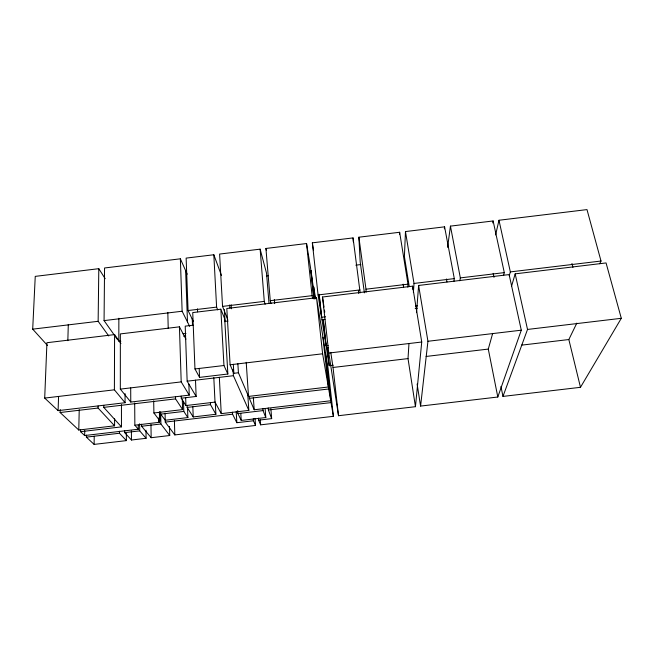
<?xml version="1.0" encoding="UTF-8"?>
<svg xmlns="http://www.w3.org/2000/svg" width="654" height="654" viewBox="0 0 654 654"><rect width="100%" height="100%" fill="white"/><g stroke="black" fill="none" stroke-linecap="round" stroke-linejoin="round"><path stroke-width="0.98" d="M118.856 318.245L118.824 341.47L120.851 341.224M86.393 435.106L86.361 437.134L94.111 444.401L126.377 440.616L119.478 433.242L119.478 431.215M188.851 384.07L189.243 395.13L130.767 402.047L120.328 389.114L120.352 333.916L179.433 326.837L185.932 339.164M120.442 342.745L120.442 340.734M125.069 402.725L114.393 389.817L114.589 334.603L46.933 342.712L44.701 398.082L58.1 410.638L125.069 402.725L125.053 393.643M60.209 409.51L60.111 412.527L78.774 430.03L114.581 425.811L114.605 418.707M114.287 335.044L104.068 320.599L104.558 267.985L180.365 258.812L187.224 274.214M80.589 429.662L80.548 431.689L121.456 426.874L103.749 407.377L103.765 405.366M108.744 335.96L98.141 321.302L98.803 268.68L35.251 276.372L32.7 329.15L47.529 345.508M114.581 425.811L98.084 408.039L98.108 406.036M94.111 444.401L94.225 436.283M138.28 425.157L138.313 429.228L84.66 435.539L84.75 430.438M78.774 430.03L79.224 409.698M67.836 340.66L68.302 324.409M399.586 234.271L399.643 232.268L358.866 237.206L360.191 261.902L364.401 292.869M58.1 410.638L58.566 396.479M453.851 281.522L454.309 278.612L444.597 226.832L405.472 231.565L404.401 256.581L409.232 286.485M407.834 287.155L407.998 284.163L399.643 232.268M415.445 406.69L421.732 342.017L412.609 286.174L322.512 296.998L328.798 353.054L338.51 415.715L415.445 406.69L408.014 358.596L408.971 343.505M412.421 289.191L412.609 286.174M413.393 292.436L414.007 283.444L405.472 231.565M416.524 312.661L418.625 285.455L509.123 274.582L521.287 330.188L497.808 397.019L420.587 406.085L417.121 384.045M420.587 406.085L427.937 341.274L418.625 285.455M444.352 228.851L444.597 226.832M447.598 247.392L450.442 226.121L493.124 220.962L504.308 272.62L503.515 275.571M459.827 280.803L460.334 277.893L450.442 226.121M492.699 222.932L493.124 220.962M495.601 234.933L498.977 220.251L586.99 209.599L601.018 261.028L599.734 263.742M497.808 397.019L488.285 349.081L492.675 333.401M509.245 275.767L510.341 271.901L498.977 220.251M511.477 286.46L515.164 273.854L606.062 262.941L621.3 318.302L580.482 387.315L502.967 396.414L500.956 386.432M502.967 396.414L527.525 329.444L515.164 273.854M580.482 387.315L568.841 339.54L576.82 323.125M221.534 275.636L213.825 254.758L186.137 258.109L188.074 310.527L193.257 321.245M268.998 303.284L266.53 273.192L260.137 249.158L219.605 254.063L222.548 306.391L227.756 319.585M271.05 303.546L270.266 300.677L265.933 248.455L306.546 243.541L310.56 267.887L313.887 298.919M325.561 316.789L321.596 317.264L318.073 294.946L312.35 242.838L353.046 237.909L360.166 292.869M266.399 275.923L268.426 275.677M355.809 265.156L360.853 264.551M220.839 309.203L192.734 312.579L194.966 368.954L199.56 377.374L227.854 374.023L224.698 318.784L220.839 309.203L223.954 365.512L227.854 374.023M316.52 297.717L226.807 308.492L230.102 364.785L233.854 373.311L238.432 372.764L248.512 396.414L328.341 386.996L322.618 353.789L316.52 297.717L322.626 334.979L328.684 388.991L330.711 400.763L254.202 409.772L249.338 398.351L249.199 396.316M32.7 329.15L98.141 321.302M104.068 320.599L182.131 311.239L189.709 326.428M188.074 310.527L216.597 307.11L217.749 309.931M222.548 306.391L264.29 301.388L265.123 304.257M270.266 300.677L312.097 295.665L312.596 298.567M318.073 294.946L359.994 289.918M366.117 292.158L365.987 289.199L407.998 284.163M414.007 283.444L454.309 278.612M460.334 277.893L504.308 272.62M510.341 271.901L601.018 261.028M193.2 325.185L185.213 326.142L187.15 381.192L196.143 396.455L181.248 398.212L181.183 396.169M225.131 321.359L228.123 321M183.046 333.802L185.973 333.45M415.462 306.064L417.473 305.819M183.668 336.213L185.695 335.968M319.226 294.799L321.981 319.708L325.022 319.348M415.192 308.59L417.219 308.345M321.981 319.708L326.101 345.86L328.128 345.614M323.313 319.912L326.436 347.969L328.414 347.732M194.966 368.954L223.954 365.512M230.102 364.785L322.618 353.789M328.798 353.054L421.732 342.017M427.937 341.274L521.287 330.188M527.525 329.444L621.3 318.302M44.701 398.082L114.393 389.817M120.328 389.114L181.199 381.895L189.243 395.13M187.15 381.192L233.421 375.707L248.839 410.401L221.24 413.647L215.019 402.12L213.809 377.636M330.777 352.375L333.033 367.474L408.014 358.596M426.073 356.455L488.285 349.081M521.508 345.149L568.841 339.54M326.436 347.969L329.224 365.676L333.213 365.202M60.111 412.527L98.084 408.039M103.749 407.377L175.566 398.883L182.613 409.592L153.903 412.976L153.69 400.812M181.248 398.212L185.94 405.554L215.019 402.12M249.338 398.351L328.684 388.991M187.134 407.426L210.514 404.671L215.885 414.276L193.224 416.95L187.134 407.426L187.06 405.39M187.87 417.579L183.815 411.423L160.72 414.146L165.241 420.244L187.87 417.579L187.518 407.467M158.579 417.98L158.636 421.021L159.895 420.874L159.715 411.758M134.691 402.978L134.855 425.19L159.601 422.28L159.396 412.192M165.258 422.108L232.571 414.186L236.862 422.713L253.441 420.767L255.526 425.46L174.806 434.926L165.258 422.108L165.078 413.156M237.901 413.557L263.039 410.598L265.802 417.546L241.236 420.432L237.901 413.557L237.713 410.54M268.214 407.965L268.369 409.968L331.03 402.594L333.393 416.32L260.627 424.855L258.624 420.154L258.485 418.159M141.575 426.253L160.9 423.98L169.729 435.523L151.164 437.706L141.575 426.253L141.55 424.242M86.361 437.134L119.478 433.242M124.685 432.629L139.711 430.863L146.087 438.303L131.446 440.019L124.685 432.629L124.677 430.602M258.624 420.154L271.663 418.625L270.879 408.627M80.548 431.689L84.66 435.539M134.855 425.19L138.313 429.228M158.636 421.021L159.601 422.28M153.903 412.976L159.895 420.874M114.589 334.603L120.925 343.563M115.423 336.655L117.695 339.859M98.803 268.68L105.188 278.702M268.369 409.968L271.663 418.625M571.948 263.48L572.945 267.404M265.933 248.455L266.415 250.384M493.165 273.372L493.999 277.345M446.429 278.98L446.976 281.964M322.994 337.235L325.161 350.495L331.03 402.594M325.504 352.571L328.046 368.071L333.393 416.32M315.588 298.42L313.691 286.91L314.999 299.009M403.134 284.163L403.608 287.155M312.35 242.838L313.536 250.637M322.512 296.998L324.016 307.061M324.466 310.086L324.768 312.097M358.866 237.206L365.987 289.199M358.384 290.548L358.784 293.54M333.033 367.474L338.51 415.715M327.196 347.544L329.224 365.676M323.19 319.692L326.101 345.86M319.054 294.243L321.596 317.264M314.811 298.616L310.993 270.552L313.994 298.453M306.546 243.541L312.097 295.665M274.337 299.606L274.68 303.619M260.137 249.158L264.29 301.388M265.123 408.505L265.802 417.546M262.892 408.595L263.039 410.598M260.259 419.819L260.627 424.855M255.035 418.397L255.526 425.46M253.351 397.665L254.202 409.772M253.302 418.764L253.441 420.767M246.215 362.3L248.512 396.414M353.046 237.909L353.307 241.857M247.76 394.264L248.839 410.401M237.868 363.73L238.432 372.764M240.795 413.393L241.236 420.432M231.164 304.78L231.41 308.802M233.314 364.27L233.854 373.311M236.2 411.701L236.862 422.713M229.709 304.952L229.889 307.969M233.053 369.6L233.421 375.707M232.456 412.175L232.571 414.186M224.363 309.644L225.05 321.703M213.825 254.758L216.597 307.11M219.335 377.301L221.24 413.647M215.28 402.161L215.885 414.276M210.416 402.635L210.514 404.671M197.459 308.819L197.582 311.835M199.184 368.325L199.56 377.374M195.497 380.129L196.143 396.455M192.251 318.547L192.521 325.594M192.84 406.837L193.224 416.95M185.622 270.609L187.494 321.997M185.662 397.542L185.94 405.554M180.365 258.812L182.131 311.239M183.488 401.343L183.815 411.423M182.286 399.463L182.613 409.592M179.433 326.837L181.199 381.895M175.509 396.839L175.566 398.883M174.414 420.767L174.806 434.926M167.816 312.375L168.225 328.496M169.5 426.424L169.729 435.523M160.647 411.93L160.9 423.98M150.96 424.544L151.164 437.706M145.981 430.201L146.087 438.303M139.645 423.767L139.711 430.863M131.397 430.904L131.446 440.019M130.702 387.928L130.767 402.047M126.353 433.52L126.377 440.616M121.448 404.654L121.456 426.874"/></g></svg>
